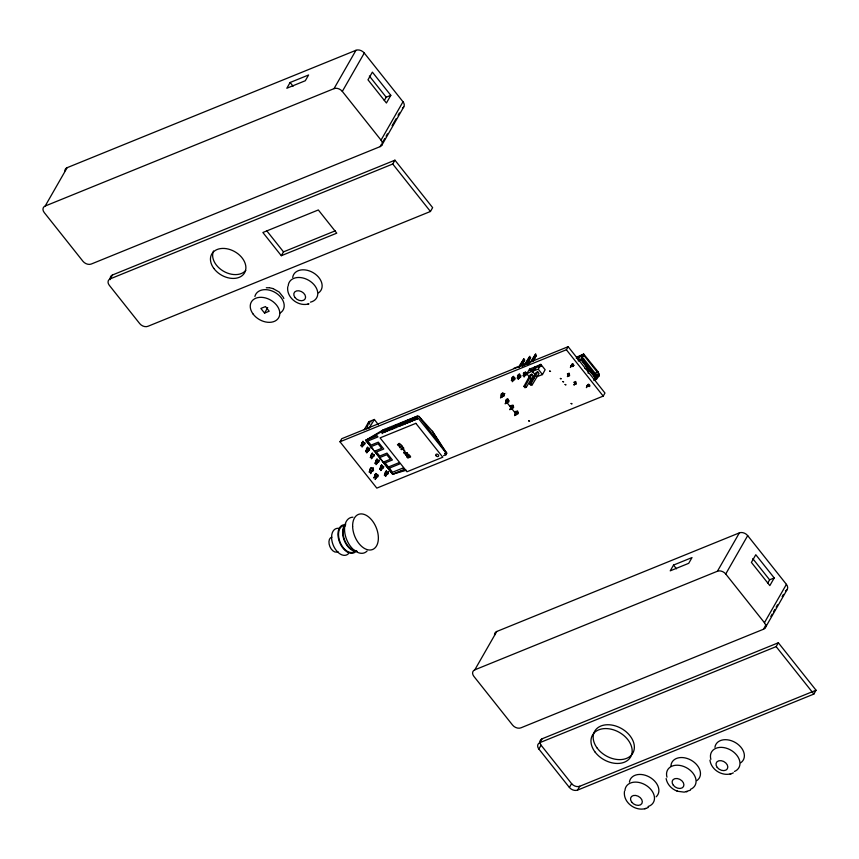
<?xml version="1.0" encoding="UTF-8"?>
<svg xmlns="http://www.w3.org/2000/svg" width="859" height="859" viewBox="0 0 859 859"><rect width="100%" height="100%" fill="white"/><g stroke="black" fill="none" stroke-linecap="round" stroke-linejoin="round"><path stroke-width="1.29" d="M588.147 373.257L588.522 369.66L581.489 359.674L583.798 355.282L598.852 374.073L596.318 378.271L594.095 379.109M287.733 286.799C286.272 297.837 298.674 307.05 308.972 303.828L307.876 304.107M624.461 791.44C622.818 803.541 637.861 813.215 648.373 807.353M535.919 375.78L532.838 371.904L532.977 370.927L535.275 366.814L540.826 364.377L545.132 369.724L542.458 374.588L536.692 376.757M578.536 360.104L578.902 358.224L578.075 360.104M573.844 365.343L572.846 364.42L571.052 365.655L572.008 366.224L573.844 365.343L572.695 366.578L573.286 364.678M366.772 429.092L368.822 421.715L374.374 419.471L378.389 424.743M587.148 385.573C592.613 389.535 588.426 379.431 586.407 387.645L588.522 384.37M572.556 363.969L570.376 367.459L572.362 363.733M502.579 392.703L500.518 397.953L502.708 395.065M507.261 398.587L505.199 403.848L507.39 400.949M511.534 405.534L509.881 409.743L512.812 405.888M516.216 411.429L514.562 415.638L516.753 412.739M362.906 441.182L360.952 445.853L363.121 441.58M367.588 447.077L365.633 451.748L367.802 447.475M372.269 452.972L370.315 457.632L372.484 453.369M376.951 458.867L374.996 463.527L377.165 459.264M381.632 464.762L379.678 469.422L381.858 465.148M386.314 470.646L384.36 475.317L386.539 471.043M375.898 473.406L373.89 478.119L376.049 473.9M371.217 467.511L369.198 472.235L371.367 468.015M503.546 393.186L501.688 397.481L504.856 393.519M508.227 399.081L506.37 403.376L508.753 400.401M512.909 404.976L511.051 409.26L513.435 406.296M517.59 410.87L515.733 415.155L518.117 412.191M522.251 366.653L523.152 364.603L519.598 366.052M528.113 364.259L529.015 362.219L525.461 363.668M568.991 374.567L567.466 376.564L568.991 373.107M575.627 382.921L574.102 384.918L575.627 381.46M513.306 376.274L511.363 380.569L513.875 376.543M519.169 373.89L517.236 378.185L519.738 374.159M524.559 372.581L523.099 375.791L525.611 371.775M373.171 468.112L370.519 473.642L373.15 469.014M534.384 377.692L530.937 379.087L526.792 373.719L531.592 371.485L532.838 371.904L535.275 366.814L536.102 367.867L540.826 364.377L538.314 369.22L532.977 370.927M377.316 475.113L375.179 479.547L377.82 474.909M521.961 365.504L524.742 359.9L521.542 365.268M527.276 364.237L530.615 357.516L526.771 363.948M533.697 360.726L536.478 355.132L532.634 361.564M567.466 376.564L569.055 373.429M574.102 384.918L575.691 381.772M514.401 377.659L512.297 381.74L514.949 377.896M520.275 375.276L518.17 379.356L520.812 375.512M526.138 372.881L524.033 376.972L526.685 373.128M578.698 360.522L580.781 359.459L583.701 354.08L598.315 372.087L599.26 375.544L596.468 379.302L593.837 380.537M519.19 367.427L523.979 358.654L518.546 367.061M525.064 365.043L529.842 356.27L523.743 365.73M531.528 361.553L535.715 353.887L529.606 363.346M523.936 386.346L530.239 374.868L531.85 374.202L533.138 375.834L526.352 387.194L524.956 387.742L523.936 386.346L525.289 385.884L531.85 374.202M529.81 383.962L536.102 372.473L537.723 371.818L539.012 373.44L532.215 384.811L530.83 385.358L529.81 383.962L531.152 383.501L537.723 371.818M381.804 145.257L403.773 106.903M765.219 627.854L787.188 589.489M381.428 144.323L380.097 146.642L91.258 264.035A6.303 4.499 29.8 0 1 82.947 261.276L44.239 212.549A6.303 4.499 29.8 0 1 45.173 206.031L67.142 167.677L355.98 50.284A6.303 4.499 29.8 0 1 364.28 53.043L403 101.77A6.303 4.499 29.8 0 1 402.463 108.094M394.936 160.182L112.443 274.998L110.253 278.831L392.735 164.015L394.936 160.182L432.635 207.642L430.445 211.475L147.952 326.291A6.206 4.424 29.8 0 1 139.738 323.65L109.243 285.22A6.206 4.424 29.8 0 1 110.274 278.864M290.117 82.496L286.82 88.252L305.299 80.735L308.596 74.98L290.117 82.496L293.059 86.201M45.173 206.031L334.011 88.638L355.98 50.284M380.097 146.642A6.303 4.499 29.8 0 0 381.031 140.124L342.322 91.398L364.28 53.043M281.301 255.703L336.76 233.165L318.324 209.961L262.875 232.499L281.301 255.703L283.502 251.87L335.257 230.835M384.306 100.503L386.196 97.217L390.813 95.338L372.377 72.135L367.985 79.812L386.421 103.016L390.813 95.338M264.561 313.095L269.178 311.216L265.495 306.566L260.878 308.445L264.561 313.095L267.697 307.608M381.031 140.124L403 101.77M382.76 141.993L384.757 138.503M386.088 136.184L387.42 133.854M392.08 125.725L396.074 118.746M398.071 115.256L399.403 112.937M339.992 441.773L341.753 438.702L568.143 346.692L604.961 393.035L603.201 396.096L376.811 488.116L339.992 441.773L566.382 349.753L568.143 346.692M364.162 429.876L368.822 421.715L371.099 421.866M406.286 470.238L392.638 474.211L365.719 440.334L381.761 431.669L382.62 430.176L417.281 416.089L418.891 416.368L432.399 431.272L446.777 453.208L445.918 454.701L443.609 455.646M384.07 430.724L384.961 431.948L384.07 430.724L384.929 429.232L386.754 431.529M386.378 429.79L387.269 431.003L386.378 429.79L387.237 428.297L389.063 430.595M388.697 428.856L389.578 430.069L388.697 428.856L389.546 427.353L391.371 429.65M391.006 427.911L391.897 429.124L391.006 427.911L391.865 426.418L393.69 428.716M393.315 426.977L394.206 428.19L393.315 426.977L394.174 425.473L395.999 427.771M395.623 426.032L396.514 427.256L395.623 426.032L396.482 424.539M397.932 425.098L398.823 426.311L397.932 425.098L398.791 423.594L400.616 425.892M400.251 424.153L401.132 425.377L400.251 424.153L401.099 422.66L402.925 424.958M402.56 423.219L403.451 424.432L402.56 423.219L403.419 421.715L405.244 424.013M381.761 431.669L382.652 432.882L381.761 431.669L404.868 422.274L405.727 420.781L408.068 422.553L407.177 421.339L408.036 419.836L409.861 422.134M409.485 420.395L410.377 421.619L409.485 420.395L410.344 418.902L412.17 421.2M411.805 419.46L412.685 420.674L411.805 419.46L412.653 417.968L414.478 420.255M414.113 418.516L415.004 419.74L414.113 418.516L414.972 417.023L416.798 419.321M407.177 421.339L416.422 417.581L417.281 416.089M432.399 431.272L445.896 452.833L444.962 453.606L445.918 454.701L445.778 452.607L418.408 418.44L382.223 433.011L382.126 433.666M766.164 624.579L763.501 629.228L520.887 727.841A6.303 4.499 29.8 0 1 512.576 725.082L473.867 676.355A6.303 4.499 29.8 0 1 474.802 669.837L496.77 631.483L739.384 532.87A6.303 4.499 29.8 0 1 747.695 535.629L786.404 584.356A6.303 4.499 29.8 0 1 785.47 590.874M577.559 790.065A6.206 4.424 29.8 0 1 569.367 787.456L538.872 749.027L541.073 745.193A6.206 4.424 29.8 0 1 542.093 738.837M673.52 565.082L670.235 570.838L688.714 563.321L692.01 557.566L673.52 565.082L676.473 568.798M569.399 787.445L571.589 783.612L541.073 745.193M474.802 669.837L717.426 571.235L739.384 532.87M763.501 629.228A6.303 4.499 29.8 0 0 764.435 622.711L725.726 573.995L747.695 535.629M767.721 583.1L769.61 579.814L774.227 577.935L755.791 554.731L751.4 562.398L769.836 585.602L774.227 577.935M764.435 622.711L786.404 584.356M770.824 616.451L772.155 614.121M773.487 611.801L774.818 609.471M776.149 607.152L777.481 604.822M782.141 596.683L783.472 594.364M778.34 642.768L542.072 738.804L539.871 742.638L776.149 646.612L778.34 642.768L816.05 690.228L813.849 694.072L577.581 790.097L579.782 786.264L816.05 690.228M526.792 373.719L529.541 369.112L535.275 366.814L535.587 368.769M368.822 428.587L374.374 419.471M364.517 443.137L361.993 446.991L365.043 442.922M369.821 448.065L366.675 452.886L369.724 448.806M373.88 454.916L371.356 458.781L374.406 454.701M379.195 459.844L376.038 464.676L379.087 460.596M383.243 466.705L380.72 470.571L383.769 466.491M388.558 471.634L385.401 476.455L388.451 472.386M531.592 371.485L535.275 366.814M595.545 375.694L595.899 374.975M532.838 371.904L534.899 369.553M572.813 363.701L571.192 365.515L572.921 364.109M594.965 378.615L599.26 375.544L594.568 377.273M372.935 448.999L365.719 440.334L382.62 430.176L384.445 432.464M690.453 790.162L684.204 792.138L677.611 791.279M577.076 357.913L583.701 354.08L576.432 357.226M599.26 375.544L594.739 378.164L598.852 374.073L594.288 376.253M416.422 417.581L417.313 418.795L416.422 417.581L418.891 416.368L446.777 453.208M529.541 369.112L530.014 370.637L533.664 368.973M733.361 772.864C723.933 777.535 711.231 770.534 709.953 760.151M578.354 361.038L581.489 359.674M576.346 358.321L583.798 355.282M594.611 373.601L598.315 372.087M513.725 368.436L517.279 366.986M365.719 440.334L377.047 435.738L377.971 436.898L367.802 441.021L371.045 445.112L378.314 442.16L383.758 449.01L376.489 451.963L379.732 456.054L386.958 453.112L392.402 459.962L385.176 462.894L392.595 472.235L402.764 468.101L403.955 469.605L392.638 474.211L374.545 450.921M580.791 359.631L583.626 358.944L582.563 359.502M370.809 446.744L378.078 443.792L381.675 448.323L374.406 451.276M379.495 457.675L386.765 454.722L390.362 459.254L383.103 462.206M388.418 466.985L398.587 462.851L399.51 464.01L389.342 468.144M581.124 359.534L583.476 358.59L596.135 374.524M392.638 474.211L403.59 470.324M530.014 370.637L533.353 369.51M538.292 367.18L541.589 366.149M730.107 773.991L731.202 773.712M686.201 791.837L687.297 791.558M644.604 808.749L645.7 808.469M266.29 287.765L269.178 287.754M404.868 422.274L405.759 423.498L404.868 422.274L408.068 422.553L408.036 419.836M269.801 287.829L273.119 288.592M666.122 778.555C667.11 784.353 671.663 789.12 677.096 791.096M273.022 288.56L279.143 292.017L283.266 297.235M677.021 791.075L677.708 791.311M584.882 368.339L588.501 369.638L596.318 378.271M577.688 358.235L578.225 358.643M596.468 379.302L580.781 359.459M531.152 383.501L532.215 384.811M525.289 385.884L526.352 387.194M369.359 76.032L386.196 97.217M752.774 558.629L769.61 579.814M582.778 359.771L595.448 375.716M566.382 349.753L603.201 396.096M392.735 164.015L430.445 211.475M776.149 646.612L813.849 694.072M506.048 401.443L515.411 413.222M444.994 453.541L445.918 454.701M266.666 230.684L283.502 251.87M405.727 420.781L407.553 423.079M406.006 452.811L404.772 451.78L403.623 452.242L404.578 453.885L407.349 452.757L404.589 453.38L404.084 452.414L405.706 452.929M409.099 457.031L408.004 456.172L408.787 457.16M538.314 369.22L542.458 374.588M283.513 297.772L283.846 298.545M368.822 421.715L369.767 424.185M538.84 749.037A6.206 4.424 29.8 0 1 539.903 742.67M579.75 786.232A6.206 4.424 29.8 0 1 571.568 783.623M714.913 747.319A15.763 11.242 29.8 0 1 735.54 742.648A15.763 11.242 29.8 0 1 740.769 762.749M710.876 759.324A15.763 11.242 29.8 0 1 719.617 747.416A15.763 11.242 29.8 0 1 737.956 756.876A15.763 11.242 29.8 0 1 734.424 771.479M670.922 766.378A15.763 11.242 29.8 0 1 690.926 760.086A15.763 11.242 29.8 0 1 696.864 780.595M666.971 777.17A15.763 11.242 29.8 0 1 675.722 765.262A15.763 11.242 29.8 0 1 694.051 774.721A15.763 11.242 29.8 0 1 690.529 789.314M629.422 782.066A15.763 11.242 29.8 0 1 649.393 777.019A15.763 11.242 29.8 0 1 656.147 796.808M624.944 790.57A15.763 11.242 29.8 0 1 646.859 785.845A15.763 11.242 29.8 0 1 648.083 806.526M494.569 635.155A6.303 4.499 29.8 0 1 496.77 631.483M717.426 571.235A6.303 4.499 29.8 0 1 725.726 573.995M292.694 277.436A15.763 11.242 29.8 0 1 313.31 272.765A15.763 11.242 29.8 0 1 318.539 292.865M288.216 285.94A15.763 11.242 29.8 0 1 310.593 281.537A15.763 11.242 29.8 0 1 310.464 302.143M254.887 296.462A15.763 11.242 29.8 0 1 276.104 293.069A15.763 11.242 29.8 0 1 280.184 312.977M64.919 170.844A6.303 4.499 29.8 0 1 67.142 167.677M334.011 88.638A6.303 4.499 29.8 0 1 342.322 91.398M110.435 279.583A6.206 4.424 29.8 0 1 112.475 275.03M245.749 270.456A18.919 13.497 29.8 0 1 223.136 271.004A18.919 13.497 29.8 0 1 213.515 251.021M337.974 551.542A7.881 4.821 67.9 0 1 329.888 546.592A7.881 4.821 67.9 0 1 331.95 537.165M348.496 553.658A14.195 8.687 67.9 0 1 333.002 544.606A14.195 8.687 67.9 0 1 338.865 528.339M354.058 551.897A14.195 8.687 67.9 0 1 340.228 542.534A14.195 8.687 67.9 0 1 343.074 525.772M356.421 550.802A14.979 9.159 67.9 0 1 340.035 543.296A14.979 9.159 67.9 0 1 344.663 524.709M357.258 551.338A14.979 9.159 67.9 0 1 344.405 540.837A14.979 9.159 67.9 0 1 345.812 524.033M356.109 550.673A14.195 8.687 67.9 0 1 344.824 540.59A14.195 8.687 67.9 0 1 345.533 525.289M367.083 551.038A18.919 11.575 67.9 0 1 346.789 539.871A18.919 11.575 67.9 0 1 352.974 517.193M380.966 467.64A1.611 1.149 29.8 0 1 381.385 465.782A1.611 1.149 29.8 0 1 383.543 467.242A1.611 1.149 29.8 0 1 381.772 468.176M376.285 461.745A1.611 1.149 29.8 0 1 376.618 459.909A1.611 1.149 29.8 0 1 378.819 461.176A1.611 1.149 29.8 0 1 377.391 462.378M371.507 455.732A1.611 1.149 29.8 0 1 372.119 453.981A1.611 1.149 29.8 0 1 374.18 455.495A1.611 1.149 29.8 0 1 372.409 456.397M367.158 450.18A1.611 1.149 29.8 0 1 367.126 448.162A1.611 1.149 29.8 0 1 369.456 449.386A1.611 1.149 29.8 0 1 367.877 450.556M362.047 443.824A1.611 1.149 29.8 0 1 362.895 442.192A1.611 1.149 29.8 0 1 364.828 443.835A1.611 1.149 29.8 0 1 362.895 444.543M518.385 377.219A1.739 1.235 29.8 0 1 518.117 374.964A1.739 1.235 29.8 0 1 520.704 376.21A1.739 1.235 29.8 0 1 519.019 377.52M512.372 379.495A1.739 1.235 29.8 0 1 512.286 377.337A1.739 1.235 29.8 0 1 514.82 378.551A1.739 1.235 29.8 0 1 513.317 379.946M370.583 470.517A1.89 1.353 29.8 0 1 370.841 468.219A1.89 1.353 29.8 0 1 373.472 469.862A1.89 1.353 29.8 0 1 371.399 471.011M373.15 467.951A1.89 1.353 29.8 0 1 372.806 467.779M375.136 476.273A1.89 1.353 29.8 0 1 375.737 474.082A1.89 1.353 29.8 0 1 378.175 476.004A1.89 1.353 29.8 0 1 375.737 476.745M567.455 373.944C570.322 379.345 570.301 372.409 567.466 373.89M574.091 382.298C577.141 387.72 576.84 380.666 574.102 382.234M399.091 443.953L398.952 445.617L397.481 444.382A1.729 1.235 29.8 0 0 397.921 445.026L398.769 445.145L399.167 443.308L400.906 444.822L399.091 443.953M407.22 454.175L407.069 455.839L405.598 454.604A1.729 1.235 29.8 0 0 406.049 455.249L406.887 455.356L407.284 453.531L409.024 455.045L407.22 454.175M528.596 420.792L529.477 421.157L528.618 420.727M549.696 371.12L550.565 371.475L549.706 371.045M560.358 378.497L561.228 378.862L560.369 378.432M562.785 381.557L563.665 381.922L562.795 381.525M565.125 384.51L566.006 384.875L565.136 384.478M571.149 403.494L572.03 403.859L571.16 403.462M399.435 446.669L400.154 447.861L399.199 446.208L402.141 446.712L401.368 445.22L402.742 446.948L399.435 446.669M415.874 423.337L380.065 437.886L406.973 471.763L442.793 457.213L415.874 423.337M403.526 447.936C398.211 449.268 402.527 450.771 403.794 448.269L403.526 447.936M403.87 449.944L404.707 450.996L403.87 449.944M409.453 455.399L410.044 456.644L407.875 457.525L406.736 456.601L407.875 458.03L410.645 456.902L409.453 455.399M597.177 748.103A21.98 15.677 29.8 0 0 632.643 753.44A21.98 15.677 29.8 0 0 611.479 725.007A21.98 15.677 29.8 0 0 597.177 748.103M594.986 751.936A21.98 15.677 29.8 0 0 630.452 757.273A21.98 15.677 29.8 0 0 609.289 728.84A21.98 15.677 29.8 0 0 594.986 751.936M717.211 767.398A6.303 4.499 29.8 0 0 727.369 768.794A6.303 4.499 29.8 0 0 721.173 760.687A6.303 4.499 29.8 0 0 717.211 767.398M673.306 785.233A6.303 4.499 29.8 0 0 683.463 786.64A6.303 4.499 29.8 0 0 677.268 778.533A6.303 4.499 29.8 0 0 673.306 785.233M631.709 802.145A6.303 4.499 29.8 0 0 641.866 803.552A6.303 4.499 29.8 0 0 635.681 795.434A6.303 4.499 29.8 0 0 631.709 802.145M294.981 297.515A6.303 4.499 29.8 0 0 305.138 298.911A6.303 4.499 29.8 0 0 298.943 290.804A6.303 4.499 29.8 0 0 294.981 297.515M253.061 313.986A15.763 11.242 29.8 0 0 278.52 317.98A15.763 11.242 29.8 0 0 263.509 297.525A15.763 11.242 29.8 0 0 253.061 313.986M213.805 268.405A18.919 13.497 29.8 0 0 244.353 273.205A18.919 13.497 29.8 0 0 226.336 248.67A18.919 13.497 29.8 0 0 213.805 268.405M352.63 526.46A18.919 11.575 67.9 0 0 372.291 549.62A18.919 11.575 67.9 0 0 371.571 519.824A18.919 11.575 67.9 0 0 352.63 526.46M385.466 473.288A1.611 1.149 29.8 0 0 388.064 473.824A1.611 1.149 29.8 0 0 386.657 471.698A1.611 1.149 29.8 0 0 385.466 473.288M523.722 374.32A1.739 1.235 29.8 0 0 526.513 374.728A1.739 1.235 29.8 0 0 524.828 372.495A1.739 1.235 29.8 0 0 523.722 374.32M515.314 413.093A1.739 1.235 29.8 0 0 518.127 413.662A1.739 1.235 29.8 0 0 516.613 411.375A1.739 1.235 29.8 0 0 515.314 413.093M510.633 407.198A1.739 1.235 29.8 0 0 513.446 407.778A1.739 1.235 29.8 0 0 511.932 405.48A1.739 1.235 29.8 0 0 510.633 407.198M505.951 401.303A1.739 1.235 29.8 0 0 508.764 401.883A1.739 1.235 29.8 0 0 507.25 399.585A1.739 1.235 29.8 0 0 505.951 401.303M501.269 395.408A1.739 1.235 29.8 0 0 504.083 395.988A1.739 1.235 29.8 0 0 502.569 393.69A1.739 1.235 29.8 0 0 501.269 395.408M435.835 455.495A1.578 1.127 29.8 0 0 438.369 456.344A1.578 1.127 29.8 0 0 437.349 454.196A1.578 1.127 29.8 0 0 435.835 455.495"/></g></svg>
